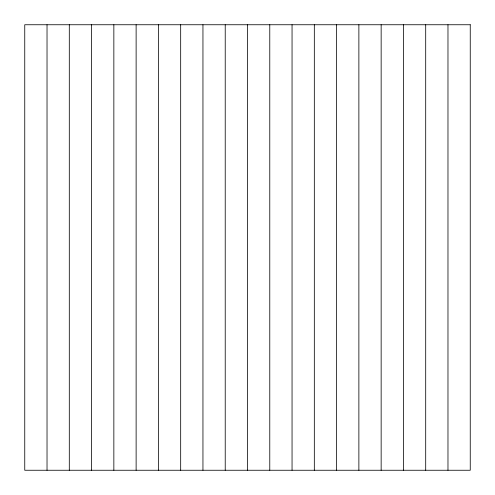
<?xml version="1.0" encoding="UTF-8"?>
<svg xmlns="http://www.w3.org/2000/svg" width="495" height="495" viewBox="0 0 495 495"><rect width="100%" height="100%" fill="white"/><g stroke="black" fill="none" stroke-linecap="round" stroke-linejoin="round"><path stroke-width="0.74" d="M447.975 24.75L447.975 470.25M425.7 24.75L425.7 470.25M403.425 24.75L403.425 470.25M381.15 24.75L381.15 470.25M358.875 24.75L358.875 470.25M336.6 24.75L336.6 470.25M314.325 24.75L314.325 470.25M292.05 24.75L292.05 470.25M269.775 24.75L269.775 470.25M247.5 24.75L247.5 470.25M225.225 24.75L225.225 470.25M202.95 24.75L202.95 470.25M180.675 24.75L180.675 470.25M158.4 24.75L158.4 470.25M136.125 24.75L136.125 470.25M113.85 24.75L113.85 470.25M91.575 24.75L91.575 470.25M69.3 24.75L69.3 470.25M47.025 24.75L47.025 470.25M470.25 24.75L24.75 24.75L24.75 470.25L470.25 470.25L470.25 24.75"/></g></svg>
